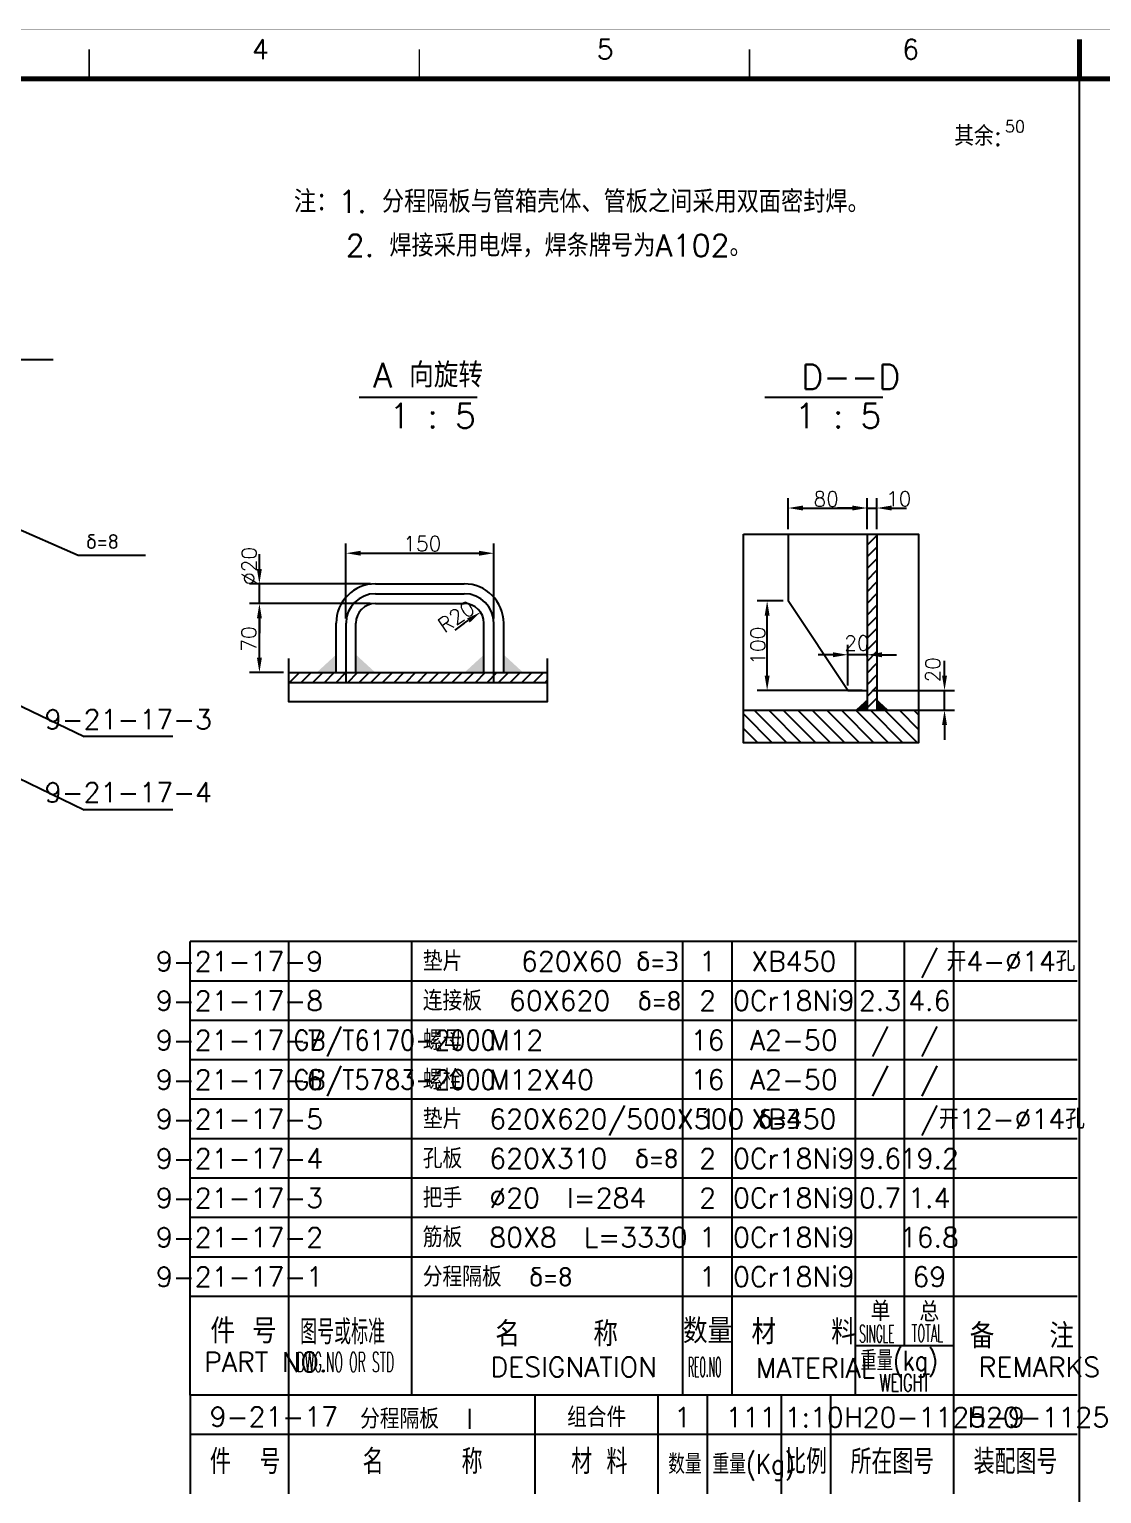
# Model space of a CAD drawing. Extents: x 49444 to 186655, y 41039 to 60167.
# Drawn here: x 176843 to 180108, y 51755 to 56211 of the extents above; entities that cross this region are included whole.
import ezdxf
from ezdxf.enums import TextEntityAlignment as Align

# ---------------------------------------------------------------- set-up
doc = ezdxf.new("R2010")
doc.units = 0
doc.header["$LTSCALE"] = 60
doc.header["$MEASUREMENT"] = 0
doc.header["$PDMODE"] = 3
doc.header["$PDSIZE"] = 0.001
doc.layers.get('0').update_dxf_attribs({"linetype": 'CONTINUOUS'})
doc.layers.get('DEFPOINTS').update_dxf_attribs({"linetype": 'CONTINUOUS'})
doc.layers.add('XX', color=7, linetype='CONTINUOUS')
doc.styles.get("Standard").update_dxf_attribs({"font": 'txt_l', "bigfont": 'hztxt_l'})
doc.dimstyles.get("Standard").update_dxf_attribs({"dimtxt": 0.18, "dimasz": 0.18, "dimexe": 0.18, "dimexo": 0.0625, "dimgap": 0.09, "dimtad": 0, "dimtih": 1, "dimtoh": 1, "dimdec": 4, "dimzin": 0, "dimdsep": 46, "dimtxsty": 'Standard', "dimcen": 0.09, "dimadec": 0, "dimazin": 0, "dimtfac": 1, "dimtdec": 4, "dimtofl": 0, "dimtmove": 0, "dimatfit": 3, "dimfxl": 0, "dimtolj": 1, "dimtzin": 0, "dimarcsym": 0})
doc.dimstyles.new('STANDARD$0', dxfattribs={"dimtxt": 3, "dimasz": 3, "dimexe": 2, "dimexo": 1, "dimgap": 0.5, "dimtad": 1, "dimdec": 0, "dimzin": 0, "dimdsep": 46, "dimtxsty": 'Standard', "dimcen": 1, "dimclrd": 256, "dimclre": 256, "dimclrt": 256, "dimadec": 0, "dimazin": 0, "dimtfac": 1.5, "dimtdec": 3, "dimtix": 1, "dimtmove": 0, "dimatfit": 2, "dimfxl": 0, "dimtolj": 1, "dimarcsym": 0})

# ---------------------------------------------------------------- blocks, each defined once
blk = doc.blocks.new('*D537')
at = {"lineweight": -2}
for p, q in [((177882, 54463.9), (177513.4, 54463.9)), ((177543.4, 54298.9), (177543.4, 54418.9)), ((177617.1, 54253.9), (177513.4, 54253.9))]:
    blk.add_line(p, q, dxfattribs=at)
for points in [[(177535.9, 54418.9), (177550.9, 54418.9), (177543.4, 54463.9)], [(177535.9, 54298.9), (177550.9, 54298.9), (177543.4, 54253.9)]]:
    blk.add_solid(points)
at = {"layer": 'DEFPOINTS', "color": 0}
for p in [(177543.4, 54463.9), (177897, 54463.9), (177632.1, 54253.9)]:
    blk.add_point(p, dxfattribs=at)
at = {"insert": (177511.1, 54356.3), "char_height": 45, "attachment_point": 5, "rotation": 90}
blk.add_mtext('\\A1;70', dxfattribs=at)
blk = doc.blocks.new('*D538')
at = {"lineweight": -2}
for p, q in [((177543.3, 54568.9), (177543.3, 54613.9)), ((177882, 54523.9), (177513.3, 54523.9)), ((177543.3, 54463.9), (177543.3, 54523.9)), ((177882, 54463.9), (177513.3, 54463.9)), ((177543.3, 54418.9), (177543.3, 54373.9))]:
    blk.add_line(p, q, dxfattribs=at)
for points in [[(177535.8, 54568.9), (177550.8, 54568.9), (177543.3, 54523.9)], [(177535.8, 54418.9), (177550.8, 54418.9), (177543.3, 54463.9)]]:
    blk.add_solid(points)
at = {"layer": 'DEFPOINTS', "color": 0}
for p in [(177543.3, 54523.9), (177897, 54523.9), (177897, 54463.9)]:
    blk.add_point(p, dxfattribs=at)
at = {"insert": (177512.3, 54578.5), "char_height": 45, "attachment_point": 5, "rotation": 90}
blk.add_mtext('\\A1;%%c20', dxfattribs=at)
blk = doc.blocks.new('*D539')
at = {"lineweight": -2}
for p, q in [((177807, 54418.9), (177807, 54647)), ((178257, 54418.9), (178257, 54647)), ((177852, 54617), (178212, 54617))]:
    blk.add_line(p, q, dxfattribs=at)
for points in [[(177852, 54624.5), (177852, 54609.5), (177807, 54617)], [(178212, 54624.5), (178212, 54609.5), (178257, 54617)]]:
    blk.add_solid(points)
at = {"layer": 'DEFPOINTS', "color": 0}
for p in [(178257, 54617), (177807, 54403.9), (178257, 54403.9)]:
    blk.add_point(p, dxfattribs=at)
at = {"insert": (178039.1, 54646.2), "char_height": 45, "attachment_point": 5}
blk.add_mtext('\\A1;150', dxfattribs=at)
blk = doc.blocks.new('*D540')
at = {"color": 0, "lineweight": -2}
blk.add_line((178167, 54403.9), (178179.4, 54412.3), dxfattribs=at)
at = {"color": 0}
blk.add_solid([(178175.2, 54418.5), (178183.7, 54406.1), (178216.7, 54437.6)], dxfattribs=at)
at = {"layer": 'DEFPOINTS', "color": 0}
for p in [(178216.7, 54437.6), (178167, 54403.9)]:
    blk.add_point(p, dxfattribs=at)
at = {"color": 0, "insert": (178142.7, 54424.4), "char_height": 45, "attachment_point": 5, "rotation": 34.1822}
blk.add_mtext('\\A1;R20', dxfattribs=at)
blk = doc.blocks.new('CLB_WZ')
at = {"layer": 'XX'}
for s, height, p in [('单^J', 4, (-41.9, 15)), ('总^J', 4, (-32, 14.9)), ('件 号^J', 5, (-175.9, 10.5)), ('名    称^J', 5, (-118.09, 9.9)), ('数量^J', 5, (-80, 10.5)), ('材   料^J', 5, (-66.09, 10.3)), ('备   注^J', 5, (-21.8, 9.5)), ('PART NO.', 4, (-177.2, 4.7)), ('DESIGNATION^J', 4, (-119.09, 3.7)), ('MATERIAL^J', 4, (-65.19, 3.5)), ('REMARKS^J', 4, (-20, 3.7))]:
    blk.add_text(s, height=height, dxfattribs=at).set_placement(p)
for s, height, width, p, p2 in [('图号或标准^J', 5, 0.798981, (-157.7, 10.3), (-138.1, 10.3)), ('SINGLE^J', 3.5, 0.800977, (-44.2, 10.7), (-36, 10.7)), ('TOTAL^J', 3.5, 0.904762, (-33.6, 10.8), (-26, 10.8)), ('重量(kg)^J', 4, 1.174935, (-44, 5), (-26, 5)), ('DWG.NO OR STD^J', 4, 0.813953, (-158.4, 4.7), (-137.4, 4.7)), ('REO.NO^J', 4, 0.658541, (-79, 3.7), (-71.23, 3.7)), ('WEIGHT', 3.5, 0.996337, (-40.07, 0.76), (-29.87, 0.76))]:
    blk.add_text(s, height=height, dxfattribs=dict(at, width=width)).set_placement(p, p2, align=Align.FIT)
blk = doc.blocks.new('*D535')
at = {"lineweight": -2}
for p, q in [((179153.4, 54690.3), (179153.4, 54784.6)), ((179393.4, 54690.3), (179393.4, 54784.6)), ((179198.4, 54754.6), (179348.4, 54754.6))]:
    blk.add_line(p, q, dxfattribs=at)
for points in [[(179198.4, 54762.1), (179198.4, 54747.1), (179153.4, 54754.6)], [(179348.4, 54762.1), (179348.4, 54747.1), (179393.4, 54754.6)]]:
    blk.add_solid(points)
at = {"layer": 'DEFPOINTS', "color": 0}
for p in [(179393.4, 54754.6), (179153.4, 54675.3), (179393.4, 54675.3)]:
    blk.add_point(p, dxfattribs=at)
at = {"insert": (179268.8, 54782), "char_height": 45, "attachment_point": 5}
blk.add_mtext('\\A1;80', dxfattribs=at)
blk = doc.blocks.new('*D536')
at = {"lineweight": -2}
for p, q in [((179393.4, 54690.3), (179393.4, 54784.6)), ((179423.4, 54690.3), (179423.4, 54784.6)), ((179348.4, 54754.6), (179303.4, 54754.6)), ((179393.4, 54754.6), (179423.4, 54754.6)), ((179468.4, 54754.6), (179513.4, 54754.6))]:
    blk.add_line(p, q, dxfattribs=at)
for points in [[(179348.4, 54762.1), (179348.4, 54747.1), (179393.4, 54754.6)], [(179468.4, 54762.1), (179468.4, 54747.1), (179423.4, 54754.6)]]:
    blk.add_solid(points)
at = {"layer": 'DEFPOINTS', "color": 0}
for p in [(179423.4, 54754.6), (179393.4, 54675.3), (179423.4, 54675.3)]:
    blk.add_point(p, dxfattribs=at)
at = {"insert": (179489.8, 54782.4), "char_height": 45, "attachment_point": 5}
blk.add_mtext('\\A1;10', dxfattribs=at)
blk = doc.blocks.new('*D541')
at = {"lineweight": -2}
for p, q in [((179629.2, 54244.4), (179629.2, 54289.4)), ((179408.4, 54199.4), (179659.2, 54199.4)), ((179629.2, 54139.4), (179629.2, 54199.4)), ((179438.4, 54139.4), (179659.2, 54139.4)), ((179629.2, 54094.4), (179629.2, 54049.4))]:
    blk.add_line(p, q, dxfattribs=at)
for points in [[(179621.7, 54244.4), (179636.7, 54244.4), (179629.2, 54199.4)], [(179621.7, 54094.4), (179636.7, 54094.4), (179629.2, 54139.4)]]:
    blk.add_solid(points)
at = {"layer": 'DEFPOINTS', "color": 0}
for p in [(179393.4, 54199.4), (179629.2, 54199.4), (179423.4, 54139.4)]:
    blk.add_point(p, dxfattribs=at)
at = {"insert": (179593.5, 54262.3), "char_height": 45, "attachment_point": 5, "rotation": 90}
blk.add_mtext('\\A1;20', dxfattribs=at)
blk = doc.blocks.new('*D542')
at = {"lineweight": -2}
for p, q in [((179138.4, 54472.1), (179059.1, 54472.1)), ((179089.1, 54244.4), (179089.1, 54427.1)), ((179378.4, 54199.4), (179059.1, 54199.4))]:
    blk.add_line(p, q, dxfattribs=at)
for points in [[(179081.6, 54427.1), (179096.6, 54427.1), (179089.1, 54472.1)], [(179081.6, 54244.4), (179096.6, 54244.4), (179089.1, 54199.4)]]:
    blk.add_solid(points)
at = {"layer": 'DEFPOINTS', "color": 0}
for p in [(179089.1, 54472.1), (179153.4, 54472.1), (179393.4, 54199.4)]:
    blk.add_point(p, dxfattribs=at)
at = {"insert": (179061.1, 54335.5), "char_height": 45, "attachment_point": 5, "rotation": 90}
blk.add_mtext('\\A1;100', dxfattribs=at)
blk = doc.blocks.new('*D543')
at = {"lineweight": -2}
for p, q in [((179334.9, 54214.4), (179334.9, 54338.1)), ((179393.4, 54302.8), (179393.4, 54338.1)), ((179289.9, 54308.1), (179244.9, 54308.1)), ((179393.4, 54308.1), (179334.9, 54308.1)), ((179438.4, 54308.1), (179483.4, 54308.1))]:
    blk.add_line(p, q, dxfattribs=at)
for points in [[(179289.9, 54315.6), (179289.9, 54300.6), (179334.9, 54308.1)], [(179438.4, 54315.6), (179438.4, 54300.6), (179393.4, 54308.1)]]:
    blk.add_solid(points)
at = {"layer": 'DEFPOINTS', "color": 0}
for p in [(179334.9, 54308.1), (179393.4, 54287.8), (179334.9, 54199.4)]:
    blk.add_point(p, dxfattribs=at)
at = {"insert": (179362.4, 54343.8), "char_height": 45, "attachment_point": 5}
blk.add_mtext('\\A1;20', dxfattribs=at)

msp = doc.modelspace()

# ---------------------------------------------------------------- hatches: boundary and pattern name
h = msp.add_hatch()
h.set_pattern_fill('ANSI31', color=256, scale=200, style=0)
h.set_pattern_definition([(45, (153115.262, 42752.674), (-17.67767, 17.67767), [])])
h.paths.add_polyline_path([(179423.37547, 54675.305994), (179393.37547, 54675.305994), (179393.37547, 54139.36299), (179423.37547, 54139.36299)])
h = msp.add_hatch()
h.set_pattern_fill('ANSI31', color=256, scale=200, style=0)
h.set_pattern_definition([(45, (152546.973, 42429.058), (-17.67767, 17.67767), [])])
h.paths.add_polyline_path([(178257.033844, 54223.853337), (178257.033844, 54253.853337), (177632.148483, 54253.853337), (177632.148483, 54223.853337)])
h.paths.add_polyline_path([(178420.827755, 54223.853337), (178420.827755, 54253.853337), (178257.033844, 54253.853337), (178257.033844, 54223.853337)])
h = msp.add_hatch()
h.set_pattern_fill('ANSI31', color=256, scale=250, angle=90, style=0)
h.set_pattern_definition([(135, (33512.66, -611.444), (-22.097087, -22.097087), [])])
h.paths.add_polyline_path([(179550.004092, 54040.278154), (179550.004092, 54139.36299), (179017.110934, 54139.36299), (179017.110934, 54040.278154)])

# ---------------------------------------------------------------- linework, layer by layer
for p, q in [((180040.313802, 47450.463632), (180040.313802, 56060.463632)), ((180040.313802, 47450.463632), (180040.313802, 56060.463632)), ((174830.504376, 55206.344473), (176915.852403, 55206.344473)), ((177847.521392, 55092.232071), (178206.232087, 55092.232071)), ((179082.177048, 55092.232071), (179440.887743, 55092.232071)), ((176656.600443, 54757.11285), (176991.543962, 54611.530148)), ((179153.37547, 54675.305994), (179153.37547, 54472.102539)), ((179393.37547, 54675.305994), (179393.37547, 54139.36299)), ((179423.37547, 54675.305994), (179423.37547, 54139.36299)), ((176991.543962, 54611.530148), (177196.869104, 54611.530148)), ((176013.17839, 54539.718868), (177009.404509, 54058.941365)), ((177897.033844, 54523.853337), (178167.033844, 54523.853337)), ((177897.033844, 54493.853337), (178167.033844, 54493.853337)), ((177897.033844, 54463.853337), (178167.033844, 54463.853337)), ((179334.935321, 54199.36299), (179153.37547, 54472.102539)), ((177777.033844, 54253.853337), (177777.033844, 54403.853337)), ((177807.033844, 54225.309632), (177807.033844, 54403.853337)), ((177837.033844, 54253.853337), (177837.033844, 54403.853337)), ((178167.033844, 54403.853337), (178138.517413, 54383.319555)), ((178227.033844, 54253.853337), (178227.033844, 54403.853337)), ((178257.033844, 54224.10516), (178257.033844, 54403.853337)), ((178287.033844, 54253.853337), (178287.033844, 54403.853337)), ((176123.17839, 54264.386282), (177009.404509, 53836.694644)), ((177632.148483, 54253.853337), (178420.827755, 54253.853337)), ((177632.148483, 54223.853337), (178420.827755, 54223.853337)), ((179334.935321, 54199.36299), (179393.37547, 54199.36299)), ((179017.110934, 54139.36299), (179550.004092, 54139.36299)), ((177279.404509, 54058.941365), (177009.404509, 54058.941365)), ((177279.404509, 53836.694644), (177009.404509, 53836.694644)), ((177332.813802, 52055.463632), (177332.813802, 53435.463632)), ((180032.813802, 53435.463632), (177332.813802, 53435.463632)), ((177632.813802, 52055.463632), (177632.813802, 53435.463632)), ((178007.813802, 52055.463632), (178007.813802, 53435.463632)), ((178832.813802, 52055.463632), (178832.813802, 53435.463632)), ((178982.813802, 52055.463632), (178982.813802, 53435.463632)), ((179357.813802, 52055.463632), (179357.813802, 53435.463632)), ((179507.813802, 52205.463632), (179507.813802, 53435.463632)), ((179657.813802, 52055.463632), (179657.813802, 53435.463632)), ((180032.813802, 53315.463632), (177332.813802, 53315.463632)), ((180032.813802, 53195.463632), (177332.813802, 53195.463632)), ((180032.813802, 53075.463632), (177332.813802, 53075.463632)), ((180032.813802, 52955.463632), (177332.813802, 52955.463632)), ((180032.813802, 52835.463632), (177332.813802, 52835.463632)), ((180032.813802, 52715.463632), (177332.813802, 52715.463632)), ((180032.813802, 52595.463632), (177332.813802, 52595.463632)), ((180032.813802, 52475.463632), (177332.813802, 52475.463632)), ((180032.813802, 52355.463632), (177332.813802, 52355.463632)), ((179657.813802, 52205.463632), (179357.813802, 52205.463632))]:
    msp.add_line(p, q)
at = {"const_width": 1.5}
msp.add_lwpolyline([(173620.313802, 47300.463632), (186235.313802, 47300.463632), (186235.313802, 56210.463632), (173620.313802, 56210.463632), (173620.313802, 47300.463632, 1.9635677679)], format="xyb", dxfattribs=at)
for points, const_width in [([(180040.313802, 56180.463632), (180040.313802, 56060.463632)], 15), ([(177025.313802, 56150.463632), (177025.313802, 56060.463632)], 4.5), ([(178030.313802, 56150.463632), (178030.313802, 56060.463632)], 4.5), ([(179035.313802, 56150.463632), (179035.313802, 56060.463632)], 4.5), ([(173995.313802, 47450.463632), (186085.313802, 47450.463632), (186085.313802, 56060.463632), (173995.313802, 56060.463632), (173995.313802, 47450.463632)], 15)]:
    msp.add_lwpolyline(points, dxfattribs=dict(const_width=const_width))
msp.add_lwpolyline([(179017.110934, 54675.305994), (179550.004092, 54675.305994), (179550.004092, 54040.278154), (179017.110934, 54040.278154)], close=True)
for points in [[(177632.148483, 54296.67335), (177632.148483, 54165.670016), (178420.827755, 54165.670016), (178420.827755, 54296.67335)], [(180032.813802, 52055.463632), (177332.813802, 52055.463632)], [(180032.813802, 52055.463632), (177332.813802, 52055.463632)], [(180032.813802, 51935.463632), (177332.813802, 51935.463632)]]:
    msp.add_lwpolyline(points)
at = {"color": 7}
for points in [[(177332.813802, 52055.463632), (177332.813802, 51755.463632)], [(177632.813802, 51755.463632), (177632.813802, 52055.463632)], [(178382.813802, 51755.463632), (178382.813802, 52055.463632)], [(178757.813802, 51755.463632), (178757.813802, 52055.463632)], [(178907.813802, 51755.463632), (178907.813802, 52055.463632)], [(179132.813802, 51755.463632), (179132.813802, 52055.463632)], [(179282.813802, 51755.463632), (179282.813802, 52055.463632)], [(179657.813802, 51755.463632), (179657.813802, 52055.463632)]]:
    msp.add_lwpolyline(points, dxfattribs=at)
for centre, radius, start, end in [((177897.033844, 54403.853337), 120, 90, 180), ((177897.033844, 54403.853337), 90, 90, 180), ((178167.033844, 54403.853337), 120, 0, 90), ((178167.033844, 54403.853337), 90, 0, 90), ((177897.033844, 54403.853337), 60, 90, 180), ((178167.033844, 54403.853337), 60, 0, 90)]:
    msp.add_arc(centre, radius, start, end)
for points in [[(177777.033844, 54253.853337), (177777.033844, 54308.501976), (177717.477825, 54253.853337)], [(177837.033844, 54253.853337), (177837.033844, 54308.501976), (177896.589862, 54253.853337)], [(178227.033844, 54253.853337), (178227.033844, 54308.501976), (178167.477825, 54253.853337)], [(178287.033844, 54253.853337), (178287.033844, 54308.501976), (178346.589862, 54253.853337)], [(179393.37547, 54139.36299), (179393.37547, 54172.478858), (179357.324263, 54139.36299)], [(179423.37547, 54139.36299), (179423.37547, 54172.478858), (179459.426677, 54139.36299)]]:
    msp.add_solid(points)

# ---------------------------------------------------------------- block references
at = {"xscale": 15, "yscale": 15, "zscale": 15}
msp.add_blockref('CLB_WZ', (180032.813802, 52055.463632), dxfattribs=at)

# ---------------------------------------------------------------- texts
for s, height, p in [('4', 60, (177520.313802, 56120.463632)), ('5', 60, (178570.313802, 56120.463632)), ('6', 60, (179500.313802, 56120.463632)), ('其余:', 59.94, (179658.877474, 55856.60614)), ('注：1. 分程隔板与管箱壳体、管板之间采用双面密封焊。', 67.5, (177648.307832, 55653.212074)), (' 2. 焊接采用电焊，焊条牌号为A102。', 67.5, (177759.685091, 55519.392897)), ('A 向旋转', 75, (177889.890752, 55121.415371)), ('D--D', 75, (179192.880807, 55116.162896)), ('1 : 5', 75, (177939.055154, 54997.713983)), ('1 : 5', 75, (179173.710809, 54997.713983)), ('δ=8', 45, (177014.845693, 54630.160039)), ('9-21-17', 60, (177391.85073, 51959.750507)), ('分程隔板  I', 60, (177850.001299, 51953.223992)), ('组合件', 60, (178480.23232, 51958.169524)), ('1', 60, (178806.057489, 51958.169524)), ('111', 60, (178962.699836, 51958.169524)), ('1:10', 60, (179142.247742, 51958.169524)), ('H20-1125-9', 60, (179323.557489, 51958.169524)), ('H20-1125-8', 60, (179698.557489, 51958.169524))]:
    msp.add_text(s, height=height).set_placement(p)
msp.add_text('50', height=35.964).set_placement((179874.390436, 55897.775675), align=Align.RIGHT)
for s, p in [('9-21-17-3', (177144.404509, 54081.441365)), ('9-21-17-4', (177144.404509, 53859.194644))]:
    msp.add_text(s, height=60).set_placement(p, align=Align.CENTER)
for s, p in [('9-21-17-9', (177482.813802, 53375.463632)), ('1', (178907.813802, 53375.463632)), ('XB450', (179170.313802, 53375.463632)), ('/', (179582.813802, 53375.463632)), ('开4-%%C14孔', (179831.472633, 53375.463632)), ('9-21-17-8', (177482.813802, 53255.463632)), ('2', (178907.813802, 53255.463632)), ('0Cr18Ni9', (179170.313802, 53255.463632)), ('2.3', (179432.813802, 53255.463632)), ('4.6', (179582.813802, 53255.463632)), ('9-21-17-7', (177482.813802, 53135.463632)), ('16', (178907.813802, 53135.463632)), ('A2-50', (179170.313802, 53135.463632)), ('/', (179432.813802, 53135.463632)), ('/', (179582.813802, 53135.463632)), ('9-21-17-6', (177482.813802, 53015.463632)), ('16', (178907.813802, 53015.463632)), ('A2-50', (179170.313802, 53015.463632)), ('/', (179432.813802, 53015.463632)), ('/', (179582.813802, 53015.463632)), ('/', (179582.813802, 52895.463632)), ('9-21-17-5', (177482.813802, 52895.463632)), ('1', (178907.813802, 52895.463632)), ('XB450', (179170.313802, 52895.463632)), ('开12-%%C14孔', (179834.580972, 52895.463632)), ('9-21-17-4', (177482.813802, 52775.463632)), ('2', (178907.813802, 52775.463632)), ('0Cr18Ni9', (179170.313802, 52775.463632)), ('9.6', (179432.813802, 52775.463632)), ('19.2', (179582.813802, 52775.463632)), ('9-21-17-3', (177482.813802, 52655.463632)), ('2', (178907.813802, 52655.463632)), ('0Cr18Ni9', (179170.313802, 52655.463632)), ('0.7', (179432.813802, 52655.463632)), ('1.4', (179582.813802, 52655.463632)), ('9-21-17-2', (177482.813802, 52535.463632)), ('1', (178907.813802, 52535.463632)), ('0Cr18Ni9', (179170.313802, 52535.463632)), ('16.8', (179582.813802, 52535.463632)), ('9-21-17-1', (177482.813802, 52415.463632)), ('1', (178907.813802, 52415.463632)), ('0Cr18Ni9', (179170.313802, 52415.463632)), ('69', (179582.813802, 52415.463632))]:
    msp.add_text(s, height=60).set_placement(p, align=Align.MIDDLE_CENTER)
for s, p in [('垫片    620X60 δ=3', (178040.813802, 53375.463632)), ('连接板  60X620  δ=8', (178040.813802, 53255.463632)), ('螺母  M12', (178040.813802, 53135.463632)), ('螺栓  M12X40', (178040.813802, 53015.463632)), ('垫片  620X620/500X500 δ=3', (178040.813802, 52895.463632)), ('孔板  620X310  δ=8', (178040.813802, 52775.463632)), ('把手  %%c20  l=284', (178040.813802, 52655.463632)), ('筋板  80X8  L=3330', (178040.813802, 52535.463632)), ('分程隔板  δ=8', (178040.813802, 52415.463632))]:
    msp.add_text(s, height=60).set_placement(p, align=Align.MIDDLE_LEFT)
at = {"width": 0.9}
for s, p in [('GB/T6170-2000', (177647.470046, 53135.463632)), ('GB/T5783-2000', (177647.470046, 53015.463632))]:
    msp.add_text(s, height=60, dxfattribs=at).set_placement(p, align=Align.MIDDLE_LEFT)
at = {"width": 0.85}
for s, height, p in [('件  号', 75, (177392.813804, 51815.463633)), ('名     称', 75, (177857.813804, 51815.463633)), ('材 料', 75, (178492.514295, 51815.463633)), ('数量', 60, (178787.813804, 51815.463633)), ('重量(Kg)', 60, (178922.813804, 51815.463633)), ('比例', 75, (179144.123055, 51815.463633)), ('所在图号', 75, (179342.813804, 51815.463633)), ('装配图号', 75, (179717.813804, 51815.463633))]:
    msp.add_text(s, height=height, dxfattribs=at).set_placement(p)

# ---------------------------------------------------------------- dimensions: what is measured, and where the dimension line sits
for base, p1, p2, text, picture, middle in [((179393.37547, 54754.567416), (179153.37547, 54675.305994), (179393.37547, 54675.305994), '80', '*D535', (179268.766932, 54781.968672)), ((179423.37547, 54754.567416), (179393.37547, 54675.305994), (179423.37547, 54675.305994), '10', '*D536', (179489.819622, 54782.4123)), ((178257.033844, 54617.021614), (177807.033844, 54403.853337), (178257.033844, 54403.853337), '150', '*D539', (178039.061697, 54646.154298)), ((179334.935321, 54308.141179), (179393.37547, 54287.769795), (179334.935321, 54199.36299), '20', '*D543', (179362.416988, 54343.790509))]:
    dim = msp.add_linear_dim(base=base, p1=p1, p2=p2, text=text, dimstyle='STANDARD$0', override={"dimscale": 15, "dimgap": 0.1, "dimcen": 3, "dimtdec": 0, "dimtmove": 2, "dimatfit": 3})
    dim.commit()
    dim.dimension.update_dxf_attribs({"geometry": picture, "text_midpoint": middle, "dimtype": 160})
for base, p1, p2, text, picture, middle in [((177543.254362, 54523.853337), (177897.033844, 54463.853337), (177897.033844, 54523.853337), '%%c20', '*D538', (177512.258061, 54578.526341)), ((177543.427155, 54463.853337), (177632.148483, 54253.853337), (177897.033844, 54463.853337), '70', '*D537', (177511.090509, 54356.255399)), ((179089.112515, 54472.102539), (179393.37547, 54199.36299), (179153.37547, 54472.102539), '100', '*D542', (179061.072185, 54335.465736)), ((179629.15799, 54199.36299), (179423.37547, 54139.36299), (179393.37547, 54199.36299), '20', '*D541', (179593.479203, 54262.30592))]:
    dim = msp.add_linear_dim(base=base, p1=p1, p2=p2, angle=90, text=text, dimstyle='STANDARD$0', override={"dimscale": 15, "dimgap": 0.1, "dimcen": 3, "dimtdec": 0, "dimtmove": 2, "dimatfit": 3})
    dim.commit()
    dim.dimension.update_dxf_attribs({"geometry": picture, "text_midpoint": middle, "dimtype": 160})
dim = msp.add_radius_dim(center=(178167.033844, 54403.853337), mpoint=(178216.669125, 54437.562962), text='R20', dimstyle='Standard', override={"dimscale": 15, "dimtxt": 3, "dimasz": 3, "dimexe": 2, "dimexo": 1, "dimgap": 0.1, "dimtad": 1, "dimtih": 0, "dimtoh": 0, "dimdec": 0, "dimcen": 3, "dimtdec": 0, "dimtofl": 1, "dimtmove": 2})
dim.commit()
dim.dimension.update_dxf_attribs({"geometry": '*D540', "text_midpoint": (178142.729727, 54424.421676), "dimtype": 164})

doc.saveas('drawing.dxf')
